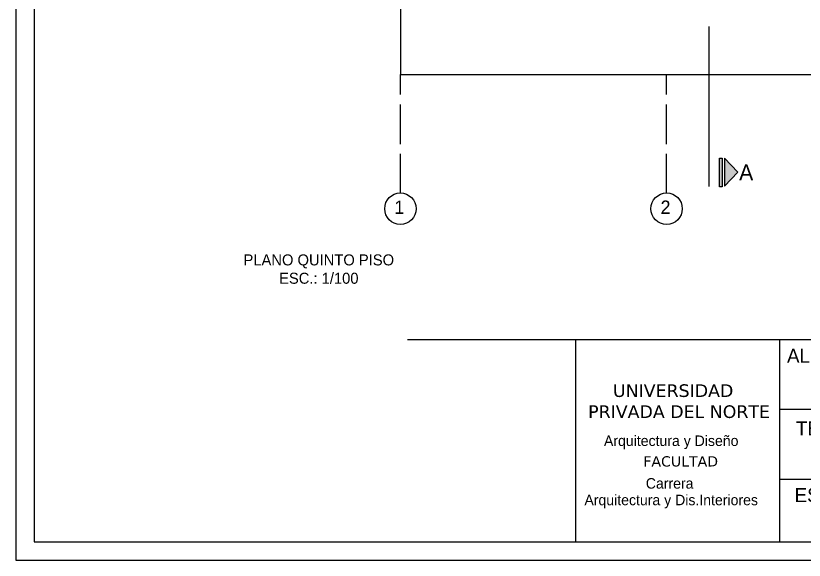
# Model space of a CAD drawing. Header units: metres. Extents: x -525 to 413, y -37 to 272.
# Drawn here: x 223.03 to 244.51, y 25.93 to 40.77 of the extents above; entities that cross this region are included whole.
import ezdxf

# ---------------------------------------------------------------- set-up
doc = ezdxf.new("R2010")
doc.units = ezdxf.units.M
doc.header["$MEASUREMENT"] = 0
doc.linetypes.add('ACAD_ISO02W100', pattern=[15, 12, -3])
doc.linetypes.add('DOT', pattern=[0.25, 0, -0.25])
doc.layers.get('0').update_dxf_attribs({"color": 254})
for name, color, linetype in [('COLUMNA', 254, 'Continuous'), ('L.COLUMNA', 254, 'Continuous'), ('letra', 254, 'DOT')]:
    doc.layers.add(name, color=color, linetype=linetype)
doc.layers.add('MARCO DE LEYENDA', color=254, linetype='Continuous', lineweight=25)
doc.styles.get("Standard").update_dxf_attribs({"font": 'HTOWERT.TTF', "height": 0.08})
doc.styles.add('STYLE1', font='verdana.ttf', dxfattribs={"height": 3})
doc.styles.add('style2', font='GOTHIC.TTF')

# ---------------------------------------------------------------- blocks, each defined once
blk = doc.blocks.new('D')
at = {"layer": 'COLUMNA', "ltscale": 0.2}
h = blk.add_hatch(color=256, dxfattribs=at)
h.set_gradient(color1=(0, 0, 26), color2=(0, 0, 0), rotation=30, one_color=1)
h.paths.add_polyline_path([(3167.8, 1572.454), (3167.418, 1572.818), (3167.036, 1572.454)])
h.paths.add_polyline_path([(3167.036, 1572.393), (3167.036, 1572.315), (3167.813, 1572.315), (3167.813, 1572.393)])
for p, q in [((3167.418, 1572.818), (3167.036, 1572.454)), ((3167.418, 1572.818), (3167.8, 1572.454)), ((3167.036, 1572.454), (3167.8, 1572.454))]:
    blk.add_line(p, q, dxfattribs=at)
blk.add_lwpolyline([(3167.036, 1572.393), (3167.813, 1572.393), (3167.813, 1572.315), (3167.036, 1572.315)], close=True, dxfattribs=at)

msp = doc.modelspace()

# ---------------------------------------------------------------- linework, layer by layer
at = {"ltscale": 0.02}
msp.add_line((233.513, 39.169), (255.513, 39.169), dxfattribs=at)
for p, q in [((254.47, 30.04), (243.847, 30.04)), ((254.47, 28.127), (243.847, 28.127))]:
    msp.add_line(p, q)
at = {"linetype": 'Continuous'}
for points in [[(223.035, 85.327), (223.035, 25.927), (265.035, 25.927), (265.035, 85.327)], [(223.535, 84.827), (223.535, 26.427), (264.535, 26.427), (264.535, 84.827)]]:
    msp.add_lwpolyline(points, close=True, dxfattribs=at)
msp.add_lwpolyline([(233.513, 39.169), (255.513, 39.169), (255.513, 79.169), (233.513, 79.169)], close=True)
at = {"ltscale": 0.2}
for centre in [(233.513, 35.51), (240.763, 35.51)]:
    msp.add_circle(centre, 0.428, dxfattribs=at)
at = {"layer": 'COLUMNA', "ltscale": 0.2}
msp.add_line((241.913, 40.473), (241.913, 36.118), dxfattribs=at)
at = {"layer": 'L.COLUMNA', "linetype": 'ACAD_ISO02W100', "ltscale": 0.09}
for p, q in [((233.513, 35.922), (233.513, 39.169)), ((240.763, 35.922), (240.763, 39.169))]:
    msp.add_line(p, q, dxfattribs=at)
at = {"layer": 'MARCO DE LEYENDA'}
for p, q in [((233.706, 31.946), (264.535, 31.946)), ((238.288, 26.427), (238.288, 31.946)), ((243.847, 26.427), (243.847, 31.946))]:
    msp.add_line(p, q, dxfattribs=at)

# ---------------------------------------------------------------- block references
at = {"layer": 'COLUMNA', "ltscale": 0.2, "rotation": 270}
msp.add_blockref('D', (-1330.114, 3203.921), dxfattribs=at)
msp.add_blockref('D', (-1330.114, 3203.921), dxfattribs=at)

# ---------------------------------------------------------------- texts
for s, height, style, p in [('ALUMNO(A):', 0.3823, 'style2', (244.044, 31.31)), ('UNIVERSIDAD', 0.34459, 'STYLE1', (239.301, 30.378)), ('PRIVADA DEL NORTE', 0.34459, 'STYLE1', (238.626, 29.805)), ('TEMA:', 0.3823, 'style2', (244.286, 29.33)), ('Arquitectura y Diseño', 0.28655, 'style2', (239.058, 29.041)), ('FACULTAD', 0.2793, 'STYLE1', (240.13, 28.482)), ('Carrera', 0.2866, 'style2', (240.197, 27.879)), ('Arquitectura y Dis.Interiores', 0.28655, 'style2', (238.525, 27.426)), ('ESCALA:', 0.3823, 'style2', (244.251, 27.511))]:
    msp.add_text(s, height=height, dxfattribs=dict(style=style)).set_placement(p)
at = {"linetype": 'Continuous', "insert": (227.264, 34.264), "char_height": 0.3, "attachment_point": 1}
msp.add_mtext_dynamic_manual_height_columns('\\pxqc;PLANO QUINTO PISO\\PESC.: 1/100', width=8.05096, gutter_width=12.5, heights=[0], dxfattribs=at)
at = {"layer": 'COLUMNA', "ltscale": 0.2}
msp.add_text('A', height=0.432, dxfattribs=at).set_placement((242.739, 36.283))
msp.add_text('A', height=0.432, dxfattribs=at).set_placement((242.739, 36.283))
at = {"layer": 'letra', "linetype": 'ACAD_ISO02W100', "ltscale": 0.009}
for s, p in [('1', (233.349, 35.368)), ('2', (240.599, 35.368))]:
    msp.add_text(s, height=0.364, dxfattribs=at).set_placement(p)

doc.saveas('drawing.dxf')
